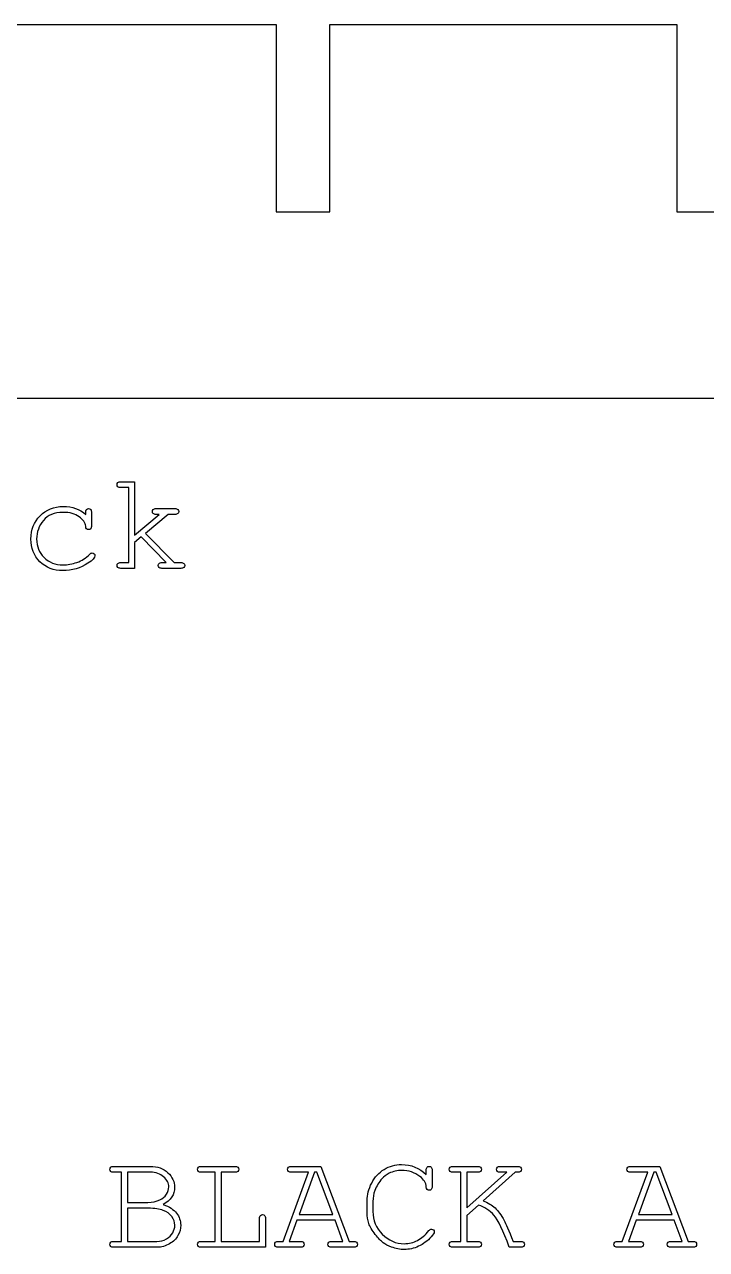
# Model space of a CAD drawing. Extents: x 16 to 234, y 0 to 130.
# Drawn here: x 99.58 to 125.11, y 0.86 to 46.7 of the extents above; entities that cross this region are included whole.
import ezdxf

# ---------------------------------------------------------------- set-up
doc = ezdxf.new("R2010")
doc.units = 0
doc.layers.add('baffles_v1_C4_v1', color=7, linetype='CONTINUOUS')

msp = doc.modelspace()

# ---------------------------------------------------------------- linework, layer by layer
at = {"layer": 'baffles_v1_C4_v1', "color": 1}
for p, q in [((96.005654, 46.699999), (108.994367, 46.699999)), ((108.994367, 46.699999), (108.994367, 39.694354)), ((111.005659, 39.694354), (111.005659, 46.699999)), ((111.005659, 46.699999), (123.994337, 46.699999)), ((123.994337, 46.699999), (123.994337, 39.694354)), ((108.994367, 39.694354), (109.999995, 39.694354)), ((109.999995, 39.694354), (111.005659, 39.694354)), ((123.994337, 39.694354), (125, 39.694354)), ((125, 39.694354), (126.005629, 39.694354)), ((230.000002, 32.699999), (19.999999, 32.699999))]:
    msp.add_line(p, q, dxfattribs=at)
at = {"layer": 'baffles_v1_C4_v1', "color": 7}
for p, q in [((103.188202, 29.592695), (103.697214, 29.592695)), ((103.480175, 29.37307), (103.188202, 29.37307)), ((103.480175, 26.56704), (103.480175, 29.37307)), ((103.697214, 29.592695), (103.697214, 27.592817)), ((101.868386, 28.367963), (101.868386, 28.440311)), ((102.088019, 28.440311), (102.088019, 27.949384)), ((104.508536, 28.587589), (105.203583, 28.587589)), ((101.868393, 28.367963), (101.868386, 28.367963)), ((103.697214, 27.592817), (104.61964, 28.367964)), ((104.952952, 28.367964), (104.10546, 27.659997)), ((104.61964, 28.367964), (104.508536, 28.367964)), ((105.203583, 28.367964), (104.952952, 28.367964)), ((103.945263, 27.525638), (103.697214, 27.316348)), ((104.878022, 26.56704), (103.945263, 27.525638)), ((104.10546, 27.659997), (105.177745, 26.56704)), ((103.697214, 27.316348), (103.697214, 26.349999)), ((103.188202, 26.56704), (103.480175, 26.56704)), ((103.697214, 26.349999), (103.188202, 26.349999)), ((104.725576, 26.56704), (104.878022, 26.56704)), ((105.428376, 26.349999), (104.725576, 26.349999)), ((105.177745, 26.56704), (105.428376, 26.56704)), ((102.919484, 3.97307), (104.283743, 3.97307)), ((103.211457, 3.756029), (102.919484, 3.756029)), ((103.211457, 1.16704), (103.211457, 3.756029)), ((104.288911, 3.756029), (103.428497, 3.756029)), ((103.428497, 3.756029), (103.428497, 2.629483)), ((106.20043, 3.97307), (107.453582, 3.97307)), ((106.717193, 3.756029), (106.20043, 3.756029)), ((106.717193, 1.16704), (106.717193, 3.756029)), ((106.936812, 3.756029), (106.936812, 1.16704)), ((107.453582, 3.756029), (106.936812, 3.756029)), ((109.256565, 1.16704), (110.215165, 3.756029)), ((109.574376, 3.97307), (110.667334, 3.97307)), ((110.215165, 3.756029), (109.574376, 3.756029)), ((110.439955, 3.756029), (109.858598, 2.177314)), ((110.520057, 3.756029), (110.439955, 3.756029)), ((111.1195, 2.177314), (110.520057, 3.756029)), ((110.667334, 3.97307), (111.726701, 1.16704)), ((114.617472, 3.675931), (114.617479, 3.675931)), ((114.617479, 3.675931), (114.617479, 3.828376)), ((114.834501, 3.828376), (114.834501, 3.226346)), ((115.624652, 3.97307), (116.534159, 3.97307)), ((115.916625, 3.756029), (115.624652, 3.756029)), ((115.916625, 1.16704), (115.916625, 3.756029)), ((116.534159, 3.756029), (116.133665, 3.756029)), ((116.133665, 3.756029), (116.133665, 2.420193)), ((116.133665, 2.420193), (117.632282, 3.756029)), ((117.944925, 3.756029), (116.751199, 2.688911)), ((117.39457, 3.97307), (118.032773, 3.97307)), ((117.632282, 3.756029), (117.39457, 3.756029)), ((118.032773, 3.756029), (117.944925, 3.756029)), ((121.956565, 1.16704), (122.915165, 3.756029)), ((122.274376, 3.97307), (123.367334, 3.97307)), ((122.915165, 3.756029), (122.274376, 3.756029)), ((123.139955, 3.756029), (122.558598, 2.177314)), ((123.220057, 3.756029), (123.139955, 3.756029)), ((123.8195, 2.177314), (123.220057, 3.756029)), ((123.367334, 3.97307), (124.426701, 1.16704)), ((103.428497, 2.629483), (104.195894, 2.629483)), ((104.208813, 2.409858), (103.428497, 2.409858)), ((103.428497, 2.409858), (103.428497, 1.16704)), ((112.403139, 2.252245), (112.403139, 2.694079)), ((112.620167, 2.663073), (112.620167, 2.283251)), ((116.570333, 2.52613), (116.133665, 2.133389)), ((108.378583, 1.16704), (108.378583, 2.030036)), ((108.598215, 2.030036), (108.598215, 0.949999)), ((109.775914, 1.960273), (109.483941, 1.16704)), ((111.202184, 1.960273), (109.775914, 1.960273)), ((109.858598, 2.177314), (111.1195, 2.177314)), ((111.499322, 1.16704), (111.202184, 1.960273)), ((116.133665, 2.133389), (116.133665, 1.16704)), ((122.475914, 1.960273), (122.183941, 1.16704)), ((123.902184, 1.960273), (122.475914, 1.960273)), ((122.558598, 2.177314), (123.8195, 2.177314)), ((124.199322, 1.16704), (123.902184, 1.960273)), ((102.919484, 1.16704), (103.211457, 1.16704)), ((104.542124, 0.949999), (102.919484, 0.949999)), ((103.428497, 1.16704), (104.526623, 1.16704)), ((106.20043, 1.16704), (106.717193, 1.16704)), ((108.598215, 0.949999), (106.20043, 0.949999)), ((106.936812, 1.16704), (108.378583, 1.16704)), ((109.088619, 1.16704), (109.256565, 1.16704)), ((109.899937, 0.949999), (109.088619, 0.949999)), ((109.483941, 1.16704), (109.899937, 1.16704)), ((111.085912, 1.16704), (111.499322, 1.16704)), ((111.894648, 0.949999), (111.085912, 0.949999)), ((111.726701, 1.16704), (111.894648, 1.16704)), ((115.624652, 1.16704), (115.916625, 1.16704)), ((116.534159, 0.949999), (115.624652, 0.949999)), ((116.133665, 1.16704), (116.534159, 1.16704)), ((118.143877, 0.949999), (117.725299, 0.949999)), ((117.872577, 1.16704), (118.143877, 1.16704)), ((121.788618, 1.16704), (121.956565, 1.16704)), ((122.599937, 0.949999), (121.788618, 0.949999)), ((122.183941, 1.16704), (122.599937, 1.16704)), ((123.785912, 1.16704), (124.199322, 1.16704)), ((124.594648, 0.949999), (123.785912, 0.949999)), ((124.426701, 1.16704), (124.594648, 1.16704))]:
    msp.add_line(p, q, dxfattribs=at)
for points in [[(103.043514, 29.484175), (103.04351, 29.515177), (103.054697, 29.541015), (103.077098, 29.561689)], [(103.077098, 29.404076), (103.054697, 29.424744), (103.043514, 29.451443), (103.043514, 29.484175)], [(103.077098, 29.561689), (103.0995, 29.582357), (103.136527, 29.592692), (103.188202, 29.592695)], [(103.188202, 29.37307), (103.136527, 29.373067), (103.099493, 29.383402), (103.077098, 29.404076)], [(100.161778, 28.318871), (100.39174, 28.54969), (100.681557, 28.665101), (101.031234, 28.665103)], [(101.018326, 28.445478), (100.696208, 28.445476), (100.451606, 28.344707), (100.28452, 28.143171)], [(101.626818, 28.280114), (101.47609, 28.390355), (101.273261, 28.445476), (101.018326, 28.445478)], [(101.031234, 28.665103), (101.363685, 28.665101), (101.642739, 28.566054), (101.868393, 28.367963)], [(101.868386, 28.440311), (101.868383, 28.493707), (101.878723, 28.531603), (101.899395, 28.553999)], [(101.899395, 28.553999), (101.920068, 28.576389), (101.945902, 28.587586), (101.976911, 28.587588)], [(101.976911, 28.587588), (102.009649, 28.587586), (102.036337, 28.576389), (102.057009, 28.553999)], [(102.057009, 28.553999), (102.077682, 28.531603), (102.088019, 28.493707), (102.088019, 28.440311)], [(104.363848, 28.476484), (104.363848, 28.50921), (104.375031, 28.53591), (104.397433, 28.556583)], [(104.397433, 28.39897), (104.375031, 28.419638), (104.363848, 28.445476), (104.363848, 28.476484)], [(104.397433, 28.556583), (104.419834, 28.577251), (104.456858, 28.587586), (104.508536, 28.587589)], [(105.203583, 28.587589), (105.256979, 28.587587), (105.294874, 28.577251), (105.317272, 28.556583)], [(105.317272, 28.556583), (105.339674, 28.53591), (105.350857, 28.509211), (105.350857, 28.476484)], [(105.350857, 28.476484), (105.350857, 28.445476), (105.339674, 28.419638), (105.317272, 28.39897)], [(99.816839, 27.448123), (99.816839, 27.797799), (99.93182, 28.088048), (100.161778, 28.318871)], [(100.28452, 28.143171), (100.117434, 27.941631), (100.033889, 27.71081), (100.033892, 27.450707)], [(101.868404, 27.931298), (101.858068, 28.053597), (101.777539, 28.169869), (101.626818, 28.280114)], [(104.508536, 28.367964), (104.456858, 28.367962), (104.419823, 28.378297), (104.397433, 28.39897)], [(105.317272, 28.39897), (105.294871, 28.378297), (105.256979, 28.367962), (105.203583, 28.367964)], [(101.903294, 27.831821), (101.883468, 27.851628), (101.871861, 27.884787), (101.868404, 27.931298)], [(101.976932, 27.802107), (101.947652, 27.802105), (101.923099, 27.81201), (101.903294, 27.831821)], [(102.055739, 27.835696), (102.035913, 27.813302), (102.009656, 27.802105), (101.976932, 27.802107)], [(102.088019, 27.949384), (102.086255, 27.895984), (102.07553, 27.858088), (102.055739, 27.835696)], [(100.154027, 26.599338), (99.929234, 26.822407), (99.816839, 27.105335), (99.816839, 27.448123)], [(100.033892, 27.450707), (100.033889, 27.169931), (100.126045, 26.938248), (100.310361, 26.755659)], [(101.015733, 26.264733), (100.666053, 26.264733), (100.378821, 26.376268), (100.154027, 26.599338)], [(100.310361, 26.755659), (100.49467, 26.573069), (100.733243, 26.481774), (101.02608, 26.481774)], [(101.541552, 26.574791), (101.716388, 26.636803), (101.874429, 26.73671), (102.015682, 26.874515)], [(102.214627, 26.822838), (102.214624, 26.748768), (102.127636, 26.654889), (101.95366, 26.541202)], [(102.015682, 26.874515), (102.051852, 26.908965), (102.083718, 26.926191), (102.111284, 26.926191)], [(102.111284, 26.926191), (102.140565, 26.926191), (102.165111, 26.916286), (102.184923, 26.896477)], [(102.184923, 26.896477), (102.204714, 26.876667), (102.214627, 26.852121), (102.214627, 26.822838)], [(101.95366, 26.541202), (101.672884, 26.356889), (101.360242, 26.264733), (101.015733, 26.264733)], [(101.02608, 26.481774), (101.194888, 26.481774), (101.366712, 26.51278), (101.541552, 26.574791)], [(103.043514, 26.458519), (103.04351, 26.491248), (103.054697, 26.517516), (103.077098, 26.537326)], [(103.077098, 26.381005), (103.054697, 26.401675), (103.043514, 26.427513), (103.043514, 26.458519)], [(103.077098, 26.537326), (103.0995, 26.557135), (103.136527, 26.56704), (103.188202, 26.56704)], [(103.188202, 26.349999), (103.136527, 26.349999), (103.099493, 26.360334), (103.077098, 26.381005)], [(104.580888, 26.458519), (104.580884, 26.491248), (104.592071, 26.517516), (104.614472, 26.537326)], [(104.614472, 26.381005), (104.592071, 26.401675), (104.580888, 26.427513), (104.580888, 26.458519)], [(104.614472, 26.537326), (104.636873, 26.557135), (104.673897, 26.56704), (104.725576, 26.56704)], [(104.725576, 26.349999), (104.673897, 26.349999), (104.636863, 26.360334), (104.614472, 26.381005)], [(105.428376, 26.56704), (105.481773, 26.56704), (105.519668, 26.557135), (105.542066, 26.537326)], [(105.542066, 26.381005), (105.519668, 26.360334), (105.481773, 26.349999), (105.428376, 26.349999)], [(105.542066, 26.537326), (105.564467, 26.517517), (105.57565, 26.491248), (105.57565, 26.45852)], [(105.57565, 26.45852), (105.575647, 26.427514), (105.564432, 26.401675), (105.542066, 26.381005)], [(102.774796, 3.864549), (102.774796, 3.897275), (102.785979, 3.923544), (102.80838, 3.943356)], [(102.80838, 3.785743), (102.785979, 3.805549), (102.774796, 3.831818), (102.774796, 3.864549)], [(102.80838, 3.943356), (102.830782, 3.963162), (102.867809, 3.973067), (102.919484, 3.97307)], [(102.919484, 3.756029), (102.867809, 3.756026), (102.830775, 3.765931), (102.80838, 3.785743)], [(104.283743, 3.97307), (104.554182, 3.973067), (104.774238, 3.895122), (104.94391, 3.739234)], [(104.787587, 3.584205), (104.660118, 3.698752), (104.493893, 3.756026), (104.288911, 3.756029)], [(104.94391, 3.739234), (105.113578, 3.583341), (105.198414, 3.400321), (105.198414, 3.190172)], [(106.055739, 3.864549), (106.055739, 3.897275), (106.066922, 3.923544), (106.089323, 3.943356)], [(106.089323, 3.785743), (106.066922, 3.805549), (106.055739, 3.831818), (106.055739, 3.864549)], [(106.089323, 3.943356), (106.111724, 3.963162), (106.148752, 3.973067), (106.20043, 3.97307)], [(106.20043, 3.756029), (106.148752, 3.756026), (106.111717, 3.765931), (106.089323, 3.785743)], [(107.453582, 3.97307), (107.505257, 3.973067), (107.542291, 3.963162), (107.564686, 3.943356)], [(107.564686, 3.785743), (107.542284, 3.765931), (107.505257, 3.756026), (107.453582, 3.756029)], [(107.564686, 3.943356), (107.587087, 3.923544), (107.59827, 3.897275), (107.59827, 3.864549)], [(107.59827, 3.864549), (107.598266, 3.831818), (107.587087, 3.805549), (107.564686, 3.785743)], [(109.429688, 3.864549), (109.429688, 3.897275), (109.440871, 3.923544), (109.463272, 3.943356)], [(109.463272, 3.785743), (109.440871, 3.805549), (109.429688, 3.831818), (109.429688, 3.864549)], [(109.463272, 3.943356), (109.485673, 3.963162), (109.522697, 3.973067), (109.574376, 3.97307)], [(109.574376, 3.756029), (109.522697, 3.756026), (109.485663, 3.765931), (109.463272, 3.785743)], [(112.574963, 3.349077), (112.689509, 3.572145), (112.846263, 3.743538), (113.045215, 3.863258)], [(113.227365, 3.714688), (113.117122, 3.661286), (113.029273, 3.59583), (112.963815, 3.518318)], [(113.045215, 3.863258), (113.244171, 3.982972), (113.45992, 4.04283), (113.692464, 4.042833)], [(113.700204, 3.825792), (113.533118, 3.825789), (113.375503, 3.788755), (113.227365, 3.714688)], [(113.692464, 4.042833), (114.050752, 4.04283), (114.359087, 3.92053), (114.617472, 3.675931)], [(114.382335, 3.595832), (114.182518, 3.749136), (113.955139, 3.825789), (113.700204, 3.825792)], [(114.617479, 3.828376), (114.617475, 3.88005), (114.627392, 3.917084), (114.647183, 3.93948)], [(114.647183, 3.93948), (114.666974, 3.961871), (114.693259, 3.973067), (114.72599, 3.97307)], [(114.72599, 3.97307), (114.758728, 3.973067), (114.784985, 3.961871), (114.804797, 3.93948)], [(114.804797, 3.93948), (114.824588, 3.917084), (114.834501, 3.88005), (114.834501, 3.828376)], [(115.479964, 3.864549), (115.479961, 3.897275), (115.491147, 3.923544), (115.513548, 3.943356)], [(115.513548, 3.785743), (115.491147, 3.805549), (115.479964, 3.831818), (115.479964, 3.864549)], [(115.513548, 3.943356), (115.53595, 3.963162), (115.572977, 3.973067), (115.624652, 3.97307)], [(115.624652, 3.756029), (115.572977, 3.756026), (115.535943, 3.765931), (115.513548, 3.785743)], [(116.534159, 3.97307), (116.587556, 3.973067), (116.625451, 3.963162), (116.647845, 3.943356)], [(116.647845, 3.785743), (116.625444, 3.765931), (116.587556, 3.756026), (116.534159, 3.756029)], [(116.647845, 3.943356), (116.670247, 3.923544), (116.68143, 3.897275), (116.68143, 3.864549)], [(116.68143, 3.864549), (116.681426, 3.831818), (116.670247, 3.805549), (116.647845, 3.785743)], [(117.2473, 3.864549), (117.2473, 3.897275), (117.258483, 3.923544), (117.280884, 3.943356)], [(117.280884, 3.785743), (117.258483, 3.805549), (117.2473, 3.831818), (117.2473, 3.864549)], [(117.280884, 3.943356), (117.303285, 3.963162), (117.34117, 3.973067), (117.39457, 3.97307)], [(117.39457, 3.756029), (117.34117, 3.756026), (117.303275, 3.765931), (117.280884, 3.785743)], [(118.032773, 3.97307), (118.084448, 3.973067), (118.121483, 3.963162), (118.143877, 3.943356)], [(118.143877, 3.785743), (118.121476, 3.765931), (118.084448, 3.756026), (118.032773, 3.756029)], [(118.143877, 3.943356), (118.166279, 3.923544), (118.177462, 3.897275), (118.177462, 3.864549)], [(118.177462, 3.864549), (118.177458, 3.831818), (118.166279, 3.805549), (118.143877, 3.785743)], [(122.129688, 3.864549), (122.129688, 3.897275), (122.140871, 3.923544), (122.163272, 3.943356)], [(122.163272, 3.785743), (122.140871, 3.805549), (122.129688, 3.831818), (122.129688, 3.864549)], [(122.163272, 3.943356), (122.185673, 3.963162), (122.222697, 3.973067), (122.274376, 3.97307)], [(122.274376, 3.756029), (122.222697, 3.756026), (122.185663, 3.765931), (122.163272, 3.785743)], [(104.978793, 3.208259), (104.978789, 3.344338), (104.915053, 3.469653), (104.787587, 3.584205)], [(112.403139, 2.694079), (112.403135, 2.907673), (112.460412, 3.126005), (112.574963, 3.349077)], [(112.963815, 3.518318), (112.850126, 3.383956), (112.759695, 3.234956), (112.692515, 3.071316)], [(114.617461, 3.210843), (114.608853, 3.355534), (114.53047, 3.483864), (114.382335, 3.595832)], [(114.652351, 3.110074), (114.632525, 3.130742), (114.620918, 3.164332), (114.617461, 3.210843)], [(114.834501, 3.226346), (114.834497, 3.172944), (114.824588, 3.135048), (114.804797, 3.112657)], [(104.645478, 2.719917), (104.750553, 2.768146), (104.832372, 2.837909), (104.89094, 2.929206)], [(105.198414, 3.190172), (105.198414, 2.924898), (105.056305, 2.710441), (104.772086, 2.546801)], [(104.89094, 2.929206), (104.949505, 3.020499), (104.978789, 3.113517), (104.978793, 3.208259)], [(112.692515, 3.071316), (112.644283, 2.950736), (112.620167, 2.814655), (112.620167, 2.663073)], [(114.72599, 3.079068), (114.696709, 3.079066), (114.672156, 3.089401), (114.652351, 3.110074)], [(114.804797, 3.112657), (114.784971, 3.090262), (114.758713, 3.079066), (114.72599, 3.079068)], [(104.195894, 2.629483), (104.359534, 2.629481), (104.509394, 2.659626), (104.645478, 2.719917)], [(104.772086, 2.32976), (104.636002, 2.383157), (104.448243, 2.409857), (104.208813, 2.409858)], [(104.772086, 2.546801), (104.997737, 2.465839), (105.163101, 2.35818), (105.26818, 2.223823)], [(105.091188, 2.094632), (105.014533, 2.197983), (104.908163, 2.276359), (104.772086, 2.32976)], [(117.15169, 2.150184), (116.996662, 2.328466), (116.802874, 2.453781), (116.570333, 2.52613)], [(116.751199, 2.688911), (116.928621, 2.616562), (117.075899, 2.526128), (117.193032, 2.417609)], [(117.193032, 2.417609), (117.310165, 2.309088), (117.42299, 2.15492), (117.531515, 1.955105)], [(105.206169, 1.774238), (105.206165, 1.88448), (105.167839, 1.991278), (105.091188, 2.094632)], [(105.26818, 2.223823), (105.373251, 2.089463), (105.42579, 1.941324), (105.425794, 1.779406)], [(108.378583, 2.030036), (108.378583, 2.081712), (108.388919, 2.118746), (108.409592, 2.141141)], [(108.409592, 2.141141), (108.430265, 2.163532), (108.456959, 2.174729), (108.48969, 2.17473)], [(108.48969, 2.17473), (108.520699, 2.174729), (108.546533, 2.163963), (108.567206, 2.142432)], [(108.567206, 2.142432), (108.587879, 2.1209), (108.598215, 2.083434), (108.598215, 2.030036)], [(112.467732, 1.840126), (112.424669, 1.965009), (112.403135, 2.102382), (112.403139, 2.252245)], [(112.709321, 1.431882), (112.591324, 1.579159), (112.510796, 1.71524), (112.467732, 1.840126)], [(112.620167, 2.283251), (112.620167, 1.959411), (112.7373, 1.678205), (112.971566, 1.439633)], [(117.725299, 0.949999), (117.49792, 1.571838), (117.306718, 1.971899), (117.15169, 2.150184)], [(117.531515, 1.955105), (117.593523, 1.843139), (117.707212, 1.580451), (117.872577, 1.16704)], [(104.89094, 1.260057), (104.99429, 1.322069), (105.072667, 1.398722), (105.12607, 1.490018)], [(105.322441, 1.382789), (105.253536, 1.263072), (105.148027, 1.161011), (105.005921, 1.076606)], [(105.12607, 1.490018), (105.179467, 1.581312), (105.206165, 1.676052), (105.206169, 1.774238)], [(105.425794, 1.779406), (105.42579, 1.634711), (105.391327, 1.502505), (105.322441, 1.382789)], [(113.00775, 1.117947), (112.926791, 1.179959), (112.827315, 1.284604), (112.709321, 1.431882)], [(112.971566, 1.439633), (113.205831, 1.20106), (113.477996, 1.081774), (113.788056, 1.081774)], [(114.288023, 1.203213), (114.435301, 1.284173), (114.577841, 1.406474), (114.715646, 1.570116)], [(114.715646, 1.570116), (114.744927, 1.606289), (114.777658, 1.624376), (114.813831, 1.624376)], [(114.917195, 1.523607), (114.917192, 1.483988), (114.880157, 1.423699), (114.806091, 1.34274)], [(114.813831, 1.624376), (114.844841, 1.624376), (114.869814, 1.614902), (114.888761, 1.595954)], [(114.888761, 1.595954), (114.907706, 1.577006), (114.917195, 1.55289), (114.917195, 1.523607)], [(102.774796, 1.058519), (102.774796, 1.091248), (102.785979, 1.117516), (102.80838, 1.137326)], [(102.80838, 0.981005), (102.785979, 1.001675), (102.774796, 1.027513), (102.774796, 1.058519)], [(102.80838, 1.137326), (102.830782, 1.157135), (102.867809, 1.16704), (102.919484, 1.16704)], [(102.919484, 0.949999), (102.867809, 0.949999), (102.830775, 0.960334), (102.80838, 0.981005)], [(104.526623, 1.16704), (104.666147, 1.16704), (104.787587, 1.198045), (104.89094, 1.260057)], [(105.005921, 1.076606), (104.863808, 0.992201), (104.70921, 0.949999), (104.542124, 0.949999)], [(106.055739, 1.058519), (106.055739, 1.091247), (106.066922, 1.117516), (106.089323, 1.137326)], [(106.089323, 0.981005), (106.066922, 1.001675), (106.055739, 1.027513), (106.055739, 1.058519)], [(106.089323, 1.137326), (106.111724, 1.157135), (106.148752, 1.16704), (106.20043, 1.16704)], [(106.20043, 0.949999), (106.148752, 0.949999), (106.111717, 0.960334), (106.089323, 0.981005)], [(108.94393, 1.058519), (108.94393, 1.091248), (108.955113, 1.117516), (108.977515, 1.137326)], [(108.977515, 0.981005), (108.955113, 1.001675), (108.94393, 1.027513), (108.94393, 1.058519)], [(108.977515, 1.137326), (108.999916, 1.157135), (109.03694, 1.16704), (109.088619, 1.16704)], [(109.088619, 0.949999), (109.03694, 0.949999), (108.999905, 0.960334), (108.977515, 0.981005)], [(109.899937, 1.16704), (109.951612, 1.16704), (109.988646, 1.157135), (110.011041, 1.137326)], [(110.011041, 0.981005), (109.988646, 0.960334), (109.951612, 0.949999), (109.899937, 0.949999)], [(110.011041, 1.137326), (110.033442, 1.117516), (110.044625, 1.091248), (110.044625, 1.058519)], [(110.044625, 1.058519), (110.044625, 1.027513), (110.033442, 1.001675), (110.011041, 0.981005)], [(110.938638, 1.058519), (110.938635, 1.091248), (110.949821, 1.117516), (110.972223, 1.137326)], [(110.972223, 0.981005), (110.949821, 1.001675), (110.938638, 1.027513), (110.938638, 1.058519)], [(110.972223, 1.137326), (110.994624, 1.157135), (111.032512, 1.16704), (111.085912, 1.16704)], [(111.085912, 0.949999), (111.032512, 0.949999), (110.994613, 0.960334), (110.972223, 0.981005)], [(111.894648, 1.16704), (111.946323, 1.16704), (111.983358, 1.157135), (112.005752, 1.137326)], [(112.005752, 0.981005), (111.983358, 0.960334), (111.946323, 0.949999), (111.894648, 0.949999)], [(112.005752, 1.137326), (112.028153, 1.117516), (112.039336, 1.091248), (112.039336, 1.058519)], [(112.039336, 1.058519), (112.039333, 1.027513), (112.028118, 1.001675), (112.005752, 0.981005)], [(113.315224, 0.955167), (113.191202, 1.001675), (113.088709, 1.055936), (113.00775, 1.117947)], [(113.793235, 0.864733), (113.636481, 0.864733), (113.477146, 0.894878), (113.315224, 0.955167)], [(113.788056, 1.081774), (113.97409, 1.081774), (114.140746, 1.122253), (114.288023, 1.203213)], [(114.329376, 0.984881), (114.152814, 0.904782), (113.9741, 0.864733), (113.793235, 0.864733)], [(114.806091, 1.34274), (114.664839, 1.184265), (114.505934, 1.064979), (114.329376, 0.984881)], [(115.479964, 1.058519), (115.479961, 1.091248), (115.491147, 1.117516), (115.513548, 1.137326)], [(115.513548, 0.981005), (115.491147, 1.001675), (115.479964, 1.027513), (115.479964, 1.058519)], [(115.513548, 1.137326), (115.53595, 1.157135), (115.572977, 1.16704), (115.624652, 1.16704)], [(115.624652, 0.949999), (115.572977, 0.949999), (115.535943, 0.960334), (115.513548, 0.981005)], [(116.534159, 1.16704), (116.587556, 1.16704), (116.625451, 1.157135), (116.647845, 1.137326)], [(116.647845, 0.981005), (116.625451, 0.960334), (116.587556, 0.949999), (116.534159, 0.949999)], [(116.647845, 1.137326), (116.670247, 1.117516), (116.68143, 1.091248), (116.68143, 1.058519)], [(116.68143, 1.058519), (116.681426, 1.027513), (116.670247, 1.001675), (116.647845, 0.981005)], [(118.143877, 1.16704), (118.197274, 1.16704), (118.235173, 1.157135), (118.257567, 1.137326)], [(118.257567, 0.981005), (118.235173, 0.960334), (118.197274, 0.949999), (118.143877, 0.949999)], [(118.257567, 1.137326), (118.279968, 1.117516), (118.291151, 1.091248), (118.291151, 1.058519)], [(118.291151, 1.058519), (118.291148, 1.027513), (118.279968, 1.001675), (118.257567, 0.981005)], [(121.64393, 1.058519), (121.64393, 1.091248), (121.655113, 1.117516), (121.677515, 1.137326)], [(121.677515, 0.981005), (121.655113, 1.001675), (121.64393, 1.027513), (121.64393, 1.058519)], [(121.677515, 1.137326), (121.699916, 1.157135), (121.73694, 1.16704), (121.788618, 1.16704)], [(121.788618, 0.949999), (121.73694, 0.949999), (121.699905, 0.960334), (121.677515, 0.981005)], [(122.599937, 1.16704), (122.651612, 1.16704), (122.688646, 1.157135), (122.711041, 1.137326)], [(122.711041, 0.981005), (122.688646, 0.960334), (122.651612, 0.949999), (122.599937, 0.949999)], [(122.711041, 1.137326), (122.733442, 1.117516), (122.744625, 1.091248), (122.744625, 1.058519)], [(122.744625, 1.058519), (122.744625, 1.027513), (122.733442, 1.001675), (122.711041, 0.981005)], [(123.638638, 1.058519), (123.638635, 1.091248), (123.649821, 1.117516), (123.672223, 1.137326)], [(123.672223, 0.981005), (123.649821, 1.001675), (123.638638, 1.027513), (123.638638, 1.058519)], [(123.672223, 1.137326), (123.694624, 1.157135), (123.732512, 1.16704), (123.785912, 1.16704)], [(123.785912, 0.949999), (123.732512, 0.949999), (123.694613, 0.960334), (123.672223, 0.981005)], [(124.594648, 1.16704), (124.646323, 1.16704), (124.683358, 1.157135), (124.705752, 1.137326)], [(124.705752, 0.981005), (124.683358, 0.960334), (124.646323, 0.949999), (124.594648, 0.949999)], [(124.705752, 1.137326), (124.728153, 1.117516), (124.739336, 1.091248), (124.739336, 1.058519)], [(124.739336, 1.058519), (124.739333, 1.027513), (124.728153, 1.001675), (124.705752, 0.981005)]]:
    msp.add_open_spline(points, degree=3, dxfattribs=at)

doc.saveas('drawing.dxf')
